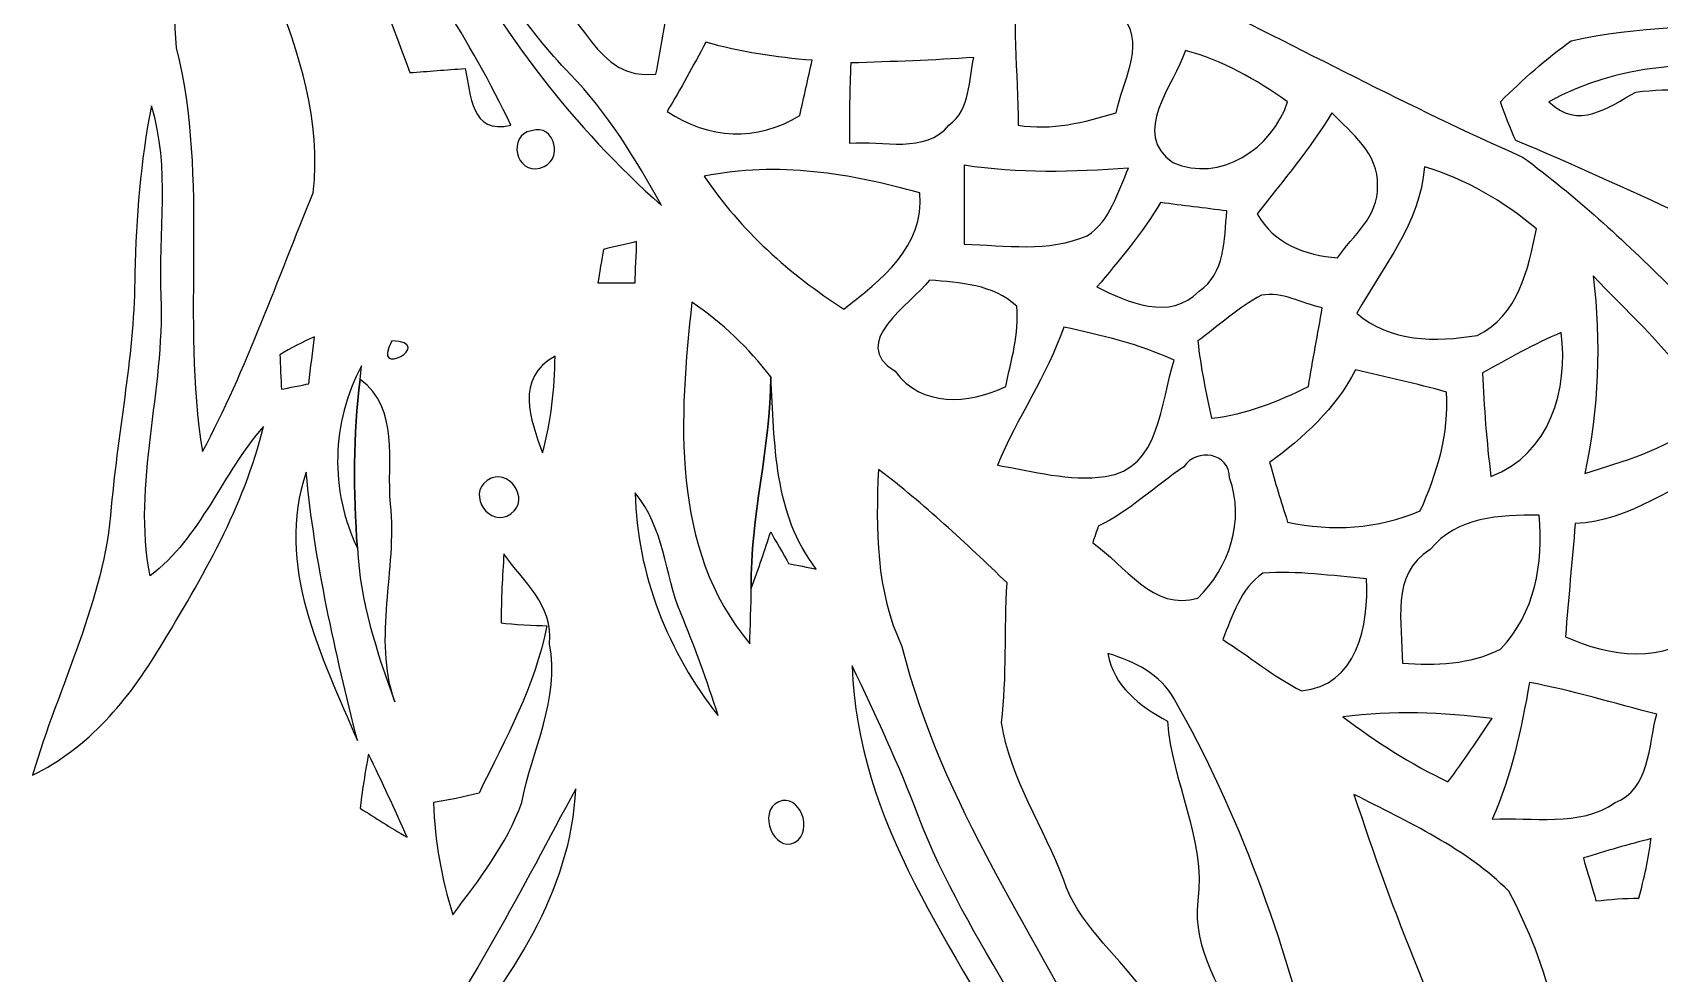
# Model space of a CAD drawing. Extents: x -110 to 93, y -182 to 230.
# Drawn here: x -45.07 to -5.19, y -149.36 to -126.31 of the extents above; entities that cross this region are included whole.
import ezdxf

# ---------------------------------------------------------------- set-up
doc = ezdxf.new("R2010")
doc.units = 0
doc.header["$MEASUREMENT"] = 0
doc.layers.add('LAAG_1', color=7, linetype='CONTINUOUS')

msp = doc.modelspace()

# ---------------------------------------------------------------- linework, layer by layer
at = {"layer": 'LAAG_1', "color": 250}
for points, knots in [([(-40.4307, -116.9552), (-40.3293, -116.9552), (-40.0913, -116.9552), (-39.99, -116.9552), (-39.99, -116.9552), (-39.3466, -118.3442), (-38.6009, -119.6998), (-37.9912, -121.0883), (-37.9912, -121.0883), (-37.9236, -122.2063), (-37.8892, -123.3254), (-37.5506, -124.4093), (-37.5506, -124.4093), (-38.0931, -122.7831), (-38.77, -121.1571), (-39.2449, -119.53), (-39.2449, -119.53), (-39.7191, -119.767), (-40.1596, -119.9703), (-40.6341, -120.2419), (-40.6341, -120.2419), (-40.363, -123.6983), (-37.7876, -126.6794), (-38.1939, -130.2378), (-38.1939, -130.2378), (-39.0755, -132.3719), (-39.8202, -134.5407), (-40.9049, -136.5733), (-40.9049, -136.5733), (-41.447, -133.3207), (-40.7354, -129.932), (-41.5488, -126.6794), (-41.5488, -126.6794), (-41.7863, -124.1717), (-41.2777, -121.7324), (-41.074, -119.2589), (-41.074, -119.2589), (-41.0068, -118.4455), (-40.6341, -117.7338), (-40.4307, -116.9552)], [0, 0, 0, 0, 0.1, 0.1, 0.1, 0.1, 0.2, 0.2, 0.2, 0.2, 0.3, 0.3, 0.3, 0.3, 0.4, 0.4, 0.4, 0.4, 0.5, 0.5, 0.5, 0.5, 0.6, 0.6, 0.6, 0.6, 0.7, 0.7, 0.7, 0.7, 0.8, 0.8, 0.8, 0.8, 0.9, 0.9, 0.9, 0.9, 1, 1, 1, 1]), ([(-22.2689, -119.8353), (-21.2186, -120.0386), (-20.1684, -120.2749), (-19.0846, -120.3092), (-19.0846, -120.3092), (-15.967, -121.0552), (-12.8499, -121.9027), (-9.7328, -122.7154), (-9.7328, -122.7154), (-8.6477, -122.986), (-7.4962, -122.8504), (-6.4797, -123.2576), (-6.4797, -123.2576), (-5.3951, -123.7321), (-4.2093, -123.5623), (-3.1254, -124.0025), (-3.1254, -124.0025), (-1.2277, -124.6125), (0.8049, -125.0534), (2.5328, -126.1377), (2.5328, -126.1377), (4.5672, -127.2888), (6.1585, -129.0516), (7.7509, -130.7453), (7.7509, -130.7453), (4.9727, -129.7965), (2.2286, -128.7126), (-0.6856, -128.306), (-0.6856, -128.306), (-2.3458, -127.8988), (-4.0401, -127.5605), (-5.7687, -127.7643), (-5.7687, -127.7643), (-6.4461, -128.1362), (-7.1916, -128.7126), (-7.9029, -128.0012), (-7.9029, -128.0012), (-4.4131, -126.1036), (-0.5164, -127.7643), (3.1435, -128.0343), (3.1435, -128.0343), (2.5677, -126.9168), (1.449, -126.3747), (0.3315, -125.9675), (0.3315, -125.9675), (-2.1083, -124.5783), (-4.9553, -124.444), (-7.5638, -123.6984), (-7.5638, -123.6984), (-12.6124, -123.1897), (-17.7288, -122.2063), (-22.2689, -119.8353), (-22.2689, -119.8353), (-22.2689, -119.8353), (-22.2689, -119.8353), (-22.2689, -119.8353)], [0, 0, 0, 0, 0.0714286, 0.0714286, 0.0714286, 0.0714286, 0.1428571, 0.1428571, 0.1428571, 0.1428571, 0.2142857, 0.2142857, 0.2142857, 0.2142857, 0.2857143, 0.2857143, 0.2857143, 0.2857143, 0.3571429, 0.3571429, 0.3571429, 0.3571429, 0.4285714, 0.4285714, 0.4285714, 0.4285714, 0.5, 0.5, 0.5, 0.5, 0.5714286, 0.5714286, 0.5714286, 0.5714286, 0.6428571, 0.6428571, 0.6428571, 0.6428571, 0.7142857, 0.7142857, 0.7142857, 0.7142857, 0.7857143, 0.7857143, 0.7857143, 0.7857143, 0.8571429, 0.8571429, 0.8571429, 0.8571429, 0.9285714, 0.9285714, 0.9285714, 0.9285714, 1, 1, 1, 1]), ([(-21.8286, -121.5286), (-21.3206, -121.5969), (-20.7781, -121.5286), (-20.2702, -121.7665), (-20.2702, -121.7665), (-18.3049, -122.6471), (-16.2381, -123.4263), (-14.0355, -123.6637), (-14.0355, -123.6637), (-10.2073, -124.6125), (-6.2083, -124.7823), (-2.4141, -126.0353), (-2.4141, -126.0353), (-4.0737, -126.1713), (-5.7344, -126.1377), (-7.3605, -126.5096), (-7.3605, -126.5096), (-7.9702, -126.9505), (-8.5472, -127.4585), (-9.0887, -128.0012), (-9.0887, -128.0012), (-9.0209, -128.2382), (-8.8173, -128.7126), (-8.716, -128.9496), (-8.716, -128.9496), (-5.9718, -130.1016), (-3.2946, -131.4236), (-0.5506, -132.6089), (-0.5506, -132.6089), (0.5681, -133.253), (1.8892, -133.626), (2.8045, -134.6079), (2.8045, -134.6079), (4.0918, -135.8278), (5.5485, -137.0472), (6.023, -138.844), (6.023, -138.844), (4.6682, -138.4032), (3.3803, -137.7591), (1.9571, -137.6242), (1.9571, -137.6242), (0.9747, -137.4538), (0.2296, -138.234), (-0.6856, -138.4704), (-0.6856, -138.4704), (-2.2096, -136.5733), (-3.159, -134.2354), (-4.9207, -132.541), (-4.9207, -132.541), (-6.0728, -131.3893), (-7.2595, -130.305), (-8.5472, -129.3567), (-8.5472, -129.3567), (-11.325, -128.1362), (-14.0016, -126.6794), (-16.7461, -125.3581), (-16.7461, -125.3581), (-18.7791, -124.6125), (-20.4396, -123.1557), (-21.8286, -121.5286), (-21.8286, -121.5286), (-21.8286, -121.5286), (-21.8286, -121.5286), (-21.8286, -121.5286)], [0, 0, 0, 0, 0.0625, 0.0625, 0.0625, 0.0625, 0.125, 0.125, 0.125, 0.125, 0.1875, 0.1875, 0.1875, 0.1875, 0.25, 0.25, 0.25, 0.25, 0.3125, 0.3125, 0.3125, 0.3125, 0.375, 0.375, 0.375, 0.375, 0.4375, 0.4375, 0.4375, 0.4375, 0.5, 0.5, 0.5, 0.5, 0.5625, 0.5625, 0.5625, 0.5625, 0.625, 0.625, 0.625, 0.625, 0.6875, 0.6875, 0.6875, 0.6875, 0.75, 0.75, 0.75, 0.75, 0.8125, 0.8125, 0.8125, 0.8125, 0.875, 0.875, 0.875, 0.875, 0.9375, 0.9375, 0.9375, 0.9375, 1, 1, 1, 1]), ([(-36.9403, -122.7484), (-35.619, -124.5783), (-34.3314, -126.5096), (-33.3489, -128.5766), (-33.3489, -128.5766), (-34.3313, -128.8139), (-34.3314, -127.8311), (-34.4671, -127.1875), (-34.4671, -127.1875), (-34.9416, -127.2211), (-35.3821, -127.2552), (-35.8227, -127.2888), (-35.8227, -127.2888), (-36.3648, -125.8325), (-36.9745, -124.3757), (-36.9405, -122.7484), (-36.9405, -122.7484), (-36.9405, -122.7484), (-36.9403, -122.7484), (-36.9403, -122.7484)], [0, 0, 0, 0, 0.2, 0.2, 0.2, 0.2, 0.4, 0.4, 0.4, 0.4, 0.6, 0.6, 0.6, 0.6, 0.8, 0.8, 0.8, 0.8, 1, 1, 1, 1]), ([(-34.9077, -123.7321), (-33.7216, -124.8159), (-33.01, -126.2049), (-31.8917, -127.323), (-31.8917, -127.323), (-30.9773, -128.2722), (-30.2993, -129.3899), (-29.6554, -130.5425), (-29.6554, -130.5425), (-31.7906, -128.6443), (-33.62, -126.3068), (-34.9077, -123.7321), (-34.9077, -123.7321), (-34.9077, -123.7321), (-34.9077, -123.7321), (-34.9077, -123.7321)], [0, 0, 0, 0, 0.25, 0.25, 0.25, 0.25, 0.5, 0.5, 0.5, 0.5, 0.75, 0.75, 0.75, 0.75, 1, 1, 1, 1]), ([(-20.9136, -124.6461), (-19.8976, -124.6797), (-19.0502, -125.3238), (-18.3049, -125.9675), (-18.3049, -125.9675), (-17.7967, -126.6794), (-18.3731, -127.5262), (-18.508, -128.2724), (-18.508, -128.2724), (-19.2876, -128.5088), (-20.101, -128.7126), (-20.9138, -128.5766), (-20.9138, -128.5766), (-20.9136, -127.2888), (-21.0837, -125.9675), (-20.9138, -124.6461), (-20.9138, -124.6461), (-20.9138, -124.6461), (-20.9136, -124.6461), (-20.9136, -124.6461)], [0, 0, 0, 0, 0.2, 0.2, 0.2, 0.2, 0.4, 0.4, 0.4, 0.4, 0.6, 0.6, 0.6, 0.6, 0.8, 0.8, 0.8, 0.8, 1, 1, 1, 1]), ([(-32.6717, -125.1553), (-31.7226, -125.7311), (-30.6046, -125.7651), (-29.5202, -125.8325), (-29.5202, -125.8325), (-29.6218, -126.3411), (-29.6896, -126.8149), (-29.7916, -127.323), (-29.7916, -127.323), (-31.282, -127.5262), (-31.5531, -125.7311), (-32.6717, -125.1553), (-32.6717, -125.1553), (-32.6717, -125.1553), (-32.6717, -125.1553), (-32.6717, -125.1553)], [0, 0, 0, 0, 0.25, 0.25, 0.25, 0.25, 0.5, 0.5, 0.5, 0.5, 0.75, 0.75, 0.75, 0.75, 1, 1, 1, 1]), ([(-29.5202, -128.2382), (-29.1816, -127.6965), (-28.8766, -127.1202), (-28.5714, -126.5438), (-28.5714, -126.5438), (-27.7244, -126.7813), (-26.8439, -126.9168), (-25.9625, -126.9852), (-25.9625, -126.9852), (-26.064, -127.4249), (-26.1659, -127.8988), (-26.2675, -128.3407), (-26.2675, -128.3407), (-27.3175, -128.9842), (-28.5039, -128.9159), (-29.5202, -128.2382), (-29.5202, -128.2382), (-29.5202, -128.2382), (-29.5202, -128.2382), (-29.5202, -128.2382)], [0, 0, 0, 0, 0.2, 0.2, 0.2, 0.2, 0.4, 0.4, 0.4, 0.4, 0.6, 0.6, 0.6, 0.6, 0.8, 0.8, 0.8, 0.8, 1, 1, 1, 1]), ([(-17.1185, -129.4918), (-18.1694, -128.7803), (-17.0852, -127.5945), (-16.8141, -126.7472), (-16.8141, -126.7472), (-15.899, -126.9852), (-15.0859, -127.4585), (-14.3067, -128.0012), (-14.3067, -128.0012), (-14.6796, -129.1524), (-15.967, -129.9997), (-17.1187, -129.4918), (-17.1187, -129.4918), (-17.1187, -129.4918), (-17.1185, -129.4918), (-17.1185, -129.4918)], [0, 0, 0, 0, 0.25, 0.25, 0.25, 0.25, 0.5, 0.5, 0.5, 0.5, 0.75, 0.75, 0.75, 0.75, 1, 1, 1, 1]), ([(-25.0139, -127.0524), (-23.9971, -127.0188), (-22.9811, -126.9852), (-21.9986, -126.9168), (-21.9986, -126.9168), (-22.134, -127.4585), (-22.066, -128.1705), (-22.6083, -128.5766), (-22.6083, -128.5766), (-23.1839, -129.2879), (-24.2344, -128.9496), (-25.0477, -129.0184), (-25.0477, -129.0184), (-25.0477, -128.3406), (-25.0477, -127.6965), (-25.0141, -127.0524), (-25.0141, -127.0524), (-25.0141, -127.0524), (-25.0139, -127.0524), (-25.0139, -127.0524)], [0, 0, 0, 0, 0.2, 0.2, 0.2, 0.2, 0.4, 0.4, 0.4, 0.4, 0.6, 0.6, 0.6, 0.6, 0.8, 0.8, 0.8, 0.8, 1, 1, 1, 1]), ([(-42.159, -128.1031), (-41.6845, -129.6278), (-41.989, -131.2197), (-41.9215, -132.7791), (-41.9215, -132.7791), (-41.8196, -135.0822), (-42.633, -137.3529), (-42.1926, -139.6232), (-42.1926, -139.6232), (-40.939, -138.6742), (-40.4307, -137.115), (-39.4139, -135.9639), (-39.4139, -135.9639), (-39.8886, -137.9282), (-40.9049, -139.6568), (-41.9557, -141.3853), (-41.9557, -141.3853), (-42.7003, -142.6384), (-43.7173, -143.8582), (-45.0727, -144.5018), (-45.0727, -144.5018), (-44.4286, -142.2994), (-43.3108, -140.2326), (-43.1417, -137.9282), (-43.1417, -137.9282), (-42.9717, -135.998), (-42.5656, -134.1341), (-42.5656, -132.2032), (-42.5656, -132.2032), (-42.5312, -130.8472), (-42.4293, -129.4586), (-42.159, -128.1031), (-42.159, -128.1031), (-42.159, -128.1031), (-42.159, -128.1031), (-42.159, -128.1031)], [0, 0, 0, 0, 0.1111111, 0.1111111, 0.1111111, 0.1111111, 0.2222222, 0.2222222, 0.2222222, 0.2222222, 0.3333333, 0.3333333, 0.3333333, 0.3333333, 0.4444444, 0.4444444, 0.4444444, 0.4444444, 0.5555556, 0.5555556, 0.5555556, 0.5555556, 0.6666667, 0.6666667, 0.6666667, 0.6666667, 0.7777778, 0.7777778, 0.7777778, 0.7777778, 0.8888889, 0.8888889, 0.8888889, 0.8888889, 1, 1, 1, 1]), ([(-15.0526, -130.7453), (-14.4082, -129.932), (-13.7646, -129.1524), (-13.2221, -128.2724), (-13.2221, -128.2724), (-12.748, -128.7803), (-12.0706, -129.2537), (-12.1042, -130.068), (-12.1042, -130.068), (-12.0706, -130.813), (-12.7139, -131.287), (-13.0869, -131.8291), (-13.0869, -131.8291), (-13.8664, -131.7619), (-14.6457, -131.4913), (-15.0526, -130.7453), (-15.0526, -130.7453), (-15.0526, -130.7453), (-15.0526, -130.7453), (-15.0526, -130.7453)], [0, 0, 0, 0, 0.2, 0.2, 0.2, 0.2, 0.4, 0.4, 0.4, 0.4, 0.6, 0.6, 0.6, 0.6, 0.8, 0.8, 0.8, 0.8, 1, 1, 1, 1]), ([(-32.8408, -128.7126), (-32.2646, -128.5088), (-32.0276, -129.4918), (-32.6373, -129.6278), (-32.6373, -129.6278), (-33.2137, -129.7965), (-33.4507, -128.8139), (-32.8408, -128.7126), (-32.8408, -128.7126), (-32.8408, -128.7126), (-32.8408, -128.7126), (-32.8408, -128.7126)], [0, 0, 0, 0, 0.3333333, 0.3333333, 0.3333333, 0.3333333, 0.6666667, 0.6666667, 0.6666667, 0.6666667, 1, 1, 1, 1]), ([(-28.6052, -129.8301), (-26.8095, -129.4586), (-25.0141, -129.7629), (-23.3199, -130.2378), (-23.3199, -130.2378), (-23.218, -131.5591), (-24.2682, -132.3719), (-25.1832, -133.0832), (-25.1832, -133.0832), (-26.5045, -132.2368), (-27.7244, -131.1519), (-28.6053, -129.8301), (-28.6053, -129.8301), (-28.6053, -129.8301), (-28.6052, -129.8301), (-28.6052, -129.8301)], [0, 0, 0, 0, 0.25, 0.25, 0.25, 0.25, 0.5, 0.5, 0.5, 0.5, 0.75, 0.75, 0.75, 0.75, 1, 1, 1, 1]), ([(-22.2356, -129.5595), (-20.9136, -129.7629), (-19.5582, -129.7293), (-18.2036, -129.6278), (-18.2036, -129.6278), (-18.4738, -130.2036), (-18.6439, -130.915), (-19.2196, -131.287), (-19.2196, -131.287), (-20.1684, -131.6936), (-21.2186, -131.525), (-22.2356, -131.4913), (-22.2356, -131.4913), (-22.2356, -130.8472), (-22.2356, -130.2036), (-22.2356, -129.5595), (-22.2356, -129.5595), (-22.2356, -129.5595), (-22.2356, -129.5595), (-22.2356, -129.5595)], [0, 0, 0, 0, 0.2, 0.2, 0.2, 0.2, 0.4, 0.4, 0.4, 0.4, 0.6, 0.6, 0.6, 0.6, 0.8, 0.8, 0.8, 0.8, 1, 1, 1, 1]), ([(-10.9523, -129.5937), (-9.9356, -129.8984), (-9.021, -130.4401), (-8.2079, -131.1178), (-8.2079, -131.1178), (-8.411, -132.1013), (-8.6477, -133.253), (-9.6645, -133.7268), (-9.6645, -133.7268), (-10.6809, -133.8964), (-11.7987, -133.8964), (-12.6126, -133.1851), (-12.6126, -133.1851), (-11.9686, -132.033), (-11.0543, -130.9838), (-10.9523, -129.5937), (-10.9523, -129.5937), (-10.9523, -129.5937), (-10.9523, -129.5937), (-10.9523, -129.5937)], [0, 0, 0, 0, 0.2, 0.2, 0.2, 0.2, 0.4, 0.4, 0.4, 0.4, 0.6, 0.6, 0.6, 0.6, 0.8, 0.8, 0.8, 0.8, 1, 1, 1, 1]), ([(-17.4238, -130.4736), (-16.8817, -130.5425), (-16.3395, -130.6093), (-15.7974, -130.678), (-15.7974, -130.678), (-15.8655, -131.3893), (-15.8314, -132.2032), (-16.4754, -132.643), (-16.4754, -132.643), (-17.1867, -133.3885), (-18.2369, -132.9145), (-18.9828, -132.541), (-18.9828, -132.541), (-18.4405, -131.898), (-17.8642, -131.2197), (-17.4238, -130.4737), (-17.4238, -130.4737), (-17.4238, -130.4737), (-17.4238, -130.4736), (-17.4238, -130.4736)], [0, 0, 0, 0, 0.2, 0.2, 0.2, 0.2, 0.4, 0.4, 0.4, 0.4, 0.6, 0.6, 0.6, 0.6, 0.8, 0.8, 0.8, 0.8, 1, 1, 1, 1]), ([(-31.079, -131.6263), (-30.8759, -131.5591), (-30.4688, -131.4913), (-30.2657, -131.4236), (-30.2657, -131.4236), (-30.2656, -131.6936), (-30.2993, -132.1685), (-30.2993, -132.4391), (-30.2993, -132.4391), (-30.5365, -132.4391), (-30.9773, -132.4391), (-31.2146, -132.4391), (-31.2146, -132.4391), (-31.1804, -132.2368), (-31.1126, -131.8291), (-31.079, -131.6263), (-31.079, -131.6263), (-31.079, -131.6263), (-31.079, -131.6263), (-31.079, -131.6263)], [0, 0, 0, 0, 0.2, 0.2, 0.2, 0.2, 0.4, 0.4, 0.4, 0.4, 0.6, 0.6, 0.6, 0.6, 0.8, 0.8, 0.8, 0.8, 1, 1, 1, 1]), ([(-23.9296, -134.6079), (-25.0813, -133.8964), (-23.5566, -132.9819), (-23.0823, -132.3719), (-23.0823, -132.3719), (-22.3372, -132.4391), (-21.524, -132.4732), (-20.9476, -133.016), (-20.9476, -133.016), (-20.8799, -133.6932), (-21.0837, -134.3373), (-21.2186, -134.9809), (-21.2186, -134.9809), (-22.134, -135.4216), (-23.2858, -135.489), (-23.9296, -134.6079), (-23.9296, -134.6079), (-23.9296, -134.6079), (-23.9296, -134.6079), (-23.9296, -134.6079)], [0, 0, 0, 0, 0.2, 0.2, 0.2, 0.2, 0.4, 0.4, 0.4, 0.4, 0.6, 0.6, 0.6, 0.6, 0.8, 0.8, 0.8, 0.8, 1, 1, 1, 1]), ([(-6.8181, -132.2704), (-6.0052, -133.1173), (-5.1581, -133.8964), (-4.4474, -134.8458), (-4.4474, -134.8458), (-4.1414, -135.1165), (-4.108, -135.5573), (-4.2776, -135.9292), (-4.2776, -135.9292), (-5.0902, -136.5391), (-6.0729, -136.8103), (-7.022, -137.115), (-7.022, -137.115), (-6.6828, -135.5231), (-6.6152, -133.8964), (-6.8183, -132.2704), (-6.8183, -132.2704), (-6.8183, -132.2704), (-6.8181, -132.2704), (-6.8181, -132.2704)], [0, 0, 0, 0, 0.2, 0.2, 0.2, 0.2, 0.4, 0.4, 0.4, 0.4, 0.6, 0.6, 0.6, 0.6, 0.8, 0.8, 0.8, 0.8, 1, 1, 1, 1]), ([(-16.5088, -133.8628), (-16.0009, -133.4898), (-15.5264, -133.0491), (-14.9504, -132.7449), (-14.9504, -132.7449), (-14.4426, -132.643), (-13.968, -132.9477), (-13.4596, -133.0491), (-13.4596, -133.0491), (-13.5614, -133.6932), (-13.6966, -134.3373), (-13.798, -134.9809), (-13.798, -134.9809), (-14.5434, -135.3539), (-15.3234, -135.6586), (-16.1701, -135.7601), (-16.1701, -135.7601), (-16.3059, -135.1501), (-16.4411, -134.5064), (-16.509, -133.863), (-16.509, -133.863), (-16.509, -133.863), (-16.5088, -133.8628), (-16.5088, -133.8628)], [0, 0, 0, 0, 0.1666667, 0.1666667, 0.1666667, 0.1666667, 0.3333333, 0.3333333, 0.3333333, 0.3333333, 0.5, 0.5, 0.5, 0.5, 0.6666667, 0.6666667, 0.6666667, 0.6666667, 0.8333333, 0.8333333, 0.8333333, 0.8333333, 1, 1, 1, 1]), ([(-28.9105, -132.9145), (-28.1652, -133.4232), (-27.5212, -134.0326), (-26.9787, -134.7445), (-26.9787, -134.7445), (-26.9787, -136.5061), (-27.4872, -138.1657), (-27.4536, -139.9279), (-27.4536, -139.9279), (-27.4536, -140.2662), (-27.4872, -140.9445), (-27.4872, -141.2834), (-27.4872, -141.2834), (-29.4529, -138.9785), (-29.2153, -135.6918), (-28.9105, -132.9145), (-28.9105, -132.9145), (-28.9105, -132.9145), (-28.9105, -132.9145), (-28.9105, -132.9145)], [0, 0, 0, 0, 0.2, 0.2, 0.2, 0.2, 0.4, 0.4, 0.4, 0.4, 0.6, 0.6, 0.6, 0.6, 0.8, 0.8, 0.8, 0.8, 1, 1, 1, 1]), ([(-19.7957, -133.5245), (-18.881, -133.7268), (-17.9663, -133.9307), (-17.0852, -134.3373), (-17.0852, -134.3373), (-17.4238, -135.3539), (-17.4238, -137.0131), (-18.7791, -137.1838), (-18.7791, -137.1838), (-19.6599, -137.3193), (-20.5414, -137.0472), (-21.4223, -136.9122), (-21.4223, -136.9122), (-20.9476, -135.7601), (-20.2023, -134.7098), (-19.7957, -133.5245), (-19.7957, -133.5245), (-19.7957, -133.5245), (-19.7957, -133.5245), (-19.7957, -133.5245)], [0, 0, 0, 0, 0.2, 0.2, 0.2, 0.2, 0.4, 0.4, 0.4, 0.4, 0.6, 0.6, 0.6, 0.6, 0.8, 0.8, 0.8, 0.8, 1, 1, 1, 1]), ([(-39.0075, -134.2022), (-38.7366, -134.0326), (-38.465, -133.8964), (-38.1603, -133.7611), (-38.1603, -133.7611), (-38.1939, -134.1339), (-38.2622, -134.5064), (-38.2959, -134.9132), (-38.2959, -134.9132), (-38.465, -134.9473), (-38.8041, -135.0145), (-38.9739, -135.0481), (-38.9739, -135.0481), (-38.9739, -134.8458), (-39.0075, -134.4045), (-39.0075, -134.2024), (-39.0075, -134.2024), (-39.0075, -134.2024), (-39.0075, -134.2022), (-39.0075, -134.2022)], [0, 0, 0, 0, 0.2, 0.2, 0.2, 0.2, 0.4, 0.4, 0.4, 0.4, 0.6, 0.6, 0.6, 0.6, 0.8, 0.8, 0.8, 0.8, 1, 1, 1, 1]), ([(-36.2629, -133.8628), (-35.1448, -133.8964), (-36.8054, -134.8458), (-36.2629, -133.863), (-36.2629, -133.863), (-36.2629, -133.863), (-36.2629, -133.8628), (-36.2629, -133.8628)], [0, 0, 0, 0, 0.5, 0.5, 0.5, 0.5, 1, 1, 1, 1]), ([(-9.5292, -134.6426), (-8.8856, -134.3037), (-8.2758, -133.9307), (-7.5981, -133.659), (-7.5981, -133.659), (-7.4277, -135.0481), (-7.8688, -136.6416), (-9.3257, -137.1838), (-9.3257, -137.1838), (-9.4273, -136.3358), (-9.4952, -135.489), (-9.5292, -134.6426), (-9.5292, -134.6426), (-9.5292, -134.6426), (-9.5292, -134.6426), (-9.5292, -134.6426)], [0, 0, 0, 0, 0.25, 0.25, 0.25, 0.25, 0.5, 0.5, 0.5, 0.5, 0.75, 0.75, 0.75, 0.75, 1, 1, 1, 1]), ([(-32.5694, -136.6069), (-32.8744, -135.7937), (-33.2473, -134.7786), (-32.2646, -134.2354), (-32.2646, -134.2354), (-32.2646, -135.0481), (-32.3668, -135.8278), (-32.5696, -136.6069), (-32.5696, -136.6069), (-32.5696, -136.6069), (-32.5694, -136.6069), (-32.5694, -136.6069)], [0, 0, 0, 0, 0.3333333, 0.3333333, 0.3333333, 0.3333333, 0.6666667, 0.6666667, 0.6666667, 0.6666667, 1, 1, 1, 1]), ([(-37.1099, -138.9455), (-37.7876, -137.5227), (-37.754, -135.862), (-37.0088, -134.4724), (-37.0088, -134.4724), (-37.0088, -134.4724), (-37.0424, -134.8118), (-37.0424, -134.8118), (-37.0424, -134.8118), (-37.2112, -136.1667), (-37.2112, -137.5559), (-37.1099, -138.9455), (-37.1099, -138.9455), (-37.1099, -138.9455), (-37.1099, -138.9455), (-37.1099, -138.9455)], [0, 0, 0, 0, 0.25, 0.25, 0.25, 0.25, 0.5, 0.5, 0.5, 0.5, 0.75, 0.75, 0.75, 0.75, 1, 1, 1, 1]), ([(-26.9787, -134.7445), (-26.8772, -136.3695), (-26.9115, -138.0985), (-25.8612, -139.454), (-25.8612, -139.454), (-26.0304, -139.4193), (-26.369, -139.3521), (-26.5386, -139.3185), (-26.5386, -139.3185), (-26.6404, -139.1146), (-26.8774, -138.7421), (-26.9787, -138.5393), (-26.9787, -138.5393), (-27.1142, -138.9785), (-27.284, -139.454), (-27.4536, -139.9279), (-27.4536, -139.9279), (-27.4872, -138.1657), (-26.9787, -136.5061), (-26.9787, -134.7445), (-26.9787, -134.7445), (-26.9787, -134.7445), (-26.9787, -134.7445), (-26.9787, -134.7445)], [0, 0, 0, 0, 0.1666667, 0.1666667, 0.1666667, 0.1666667, 0.3333333, 0.3333333, 0.3333333, 0.3333333, 0.5, 0.5, 0.5, 0.5, 0.6666667, 0.6666667, 0.6666667, 0.6666667, 0.8333333, 0.8333333, 0.8333333, 0.8333333, 1, 1, 1, 1]), ([(-14.7473, -136.8444), (-13.9337, -136.2344), (-13.1205, -135.5231), (-12.6463, -134.5737), (-12.6463, -134.5737), (-11.9011, -134.7445), (-11.1556, -134.9132), (-10.4102, -135.1165), (-10.4102, -135.1165), (-10.3425, -136.1331), (-10.6473, -137.115), (-11.0543, -138.0308), (-11.0543, -138.0308), (-12.1042, -138.4704), (-13.2221, -138.5393), (-14.3067, -138.3014), (-14.3067, -138.3014), (-14.4762, -137.7933), (-14.6117, -137.3193), (-14.7473, -136.8444), (-14.7473, -136.8444), (-14.7473, -136.8444), (-14.7473, -136.8444), (-14.7473, -136.8444)], [0, 0, 0, 0, 0.1666667, 0.1666667, 0.1666667, 0.1666667, 0.3333333, 0.3333333, 0.3333333, 0.3333333, 0.5, 0.5, 0.5, 0.5, 0.6666667, 0.6666667, 0.6666667, 0.6666667, 0.8333333, 0.8333333, 0.8333333, 0.8333333, 1, 1, 1, 1]), ([(-37.1099, -138.9455), (-37.2112, -137.5557), (-37.2112, -136.1667), (-37.0424, -134.8118), (-37.0424, -134.8118), (-36.0595, -135.5231), (-36.3991, -136.8103), (-36.2965, -137.861), (-36.2965, -137.861), (-36.1274, -139.487), (-36.7377, -141.1137), (-36.1954, -142.7067), (-36.1954, -142.7067), (-36.6359, -141.4867), (-37.0424, -140.2326), (-37.1099, -138.9455), (-37.1099, -138.9455), (-37.1099, -138.9455), (-37.1099, -138.9455), (-37.1099, -138.9455)], [0, 0, 0, 0, 0.2, 0.2, 0.2, 0.2, 0.4, 0.4, 0.4, 0.4, 0.6, 0.6, 0.6, 0.6, 0.8, 0.8, 0.8, 0.8, 1, 1, 1, 1]), ([(-16.8478, -136.9463), (-16.5428, -136.4718), (-15.7298, -136.6069), (-15.7298, -137.2175), (-15.7298, -137.2175), (-15.3567, -138.2676), (-15.7298, -139.4193), (-16.509, -140.1653), (-16.509, -140.1653), (-17.5933, -140.5043), (-18.3049, -139.3521), (-19.0846, -138.8093), (-19.0846, -138.8093), (-19.0502, -138.7079), (-18.9828, -138.5051), (-18.9485, -138.4032), (-18.9485, -138.4032), (-18.1694, -138.0306), (-17.5594, -137.4202), (-16.8478, -136.9463), (-16.8478, -136.9463), (-16.8478, -136.9463), (-16.8478, -136.9463), (-16.8478, -136.9463)], [0, 0, 0, 0, 0.1666667, 0.1666667, 0.1666667, 0.1666667, 0.3333333, 0.3333333, 0.3333333, 0.3333333, 0.5, 0.5, 0.5, 0.5, 0.6666667, 0.6666667, 0.6666667, 0.6666667, 0.8333333, 0.8333333, 0.8333333, 0.8333333, 1, 1, 1, 1]), ([(-37.1099, -143.6544), (-37.9912, -141.5881), (-39.143, -139.3521), (-38.3642, -137.0819), (-38.3642, -137.0819), (-38.1603, -139.2843), (-37.6519, -141.4867), (-37.1099, -143.6544)], [0, 0, 0, 0, 0.5, 0.5, 0.5, 0.5, 1, 1, 1, 1]), ([(-33.9251, -137.2852), (-33.4167, -136.9122), (-32.8408, -137.7591), (-33.3489, -138.0985), (-33.3489, -138.0985), (-33.8571, -138.4704), (-34.4334, -137.6242), (-33.9253, -137.2852), (-33.9253, -137.2852), (-33.9253, -137.2852), (-33.9251, -137.2852), (-33.9251, -137.2852)], [0, 0, 0, 0, 0.3333333, 0.3333333, 0.3333333, 0.3333333, 0.6666667, 0.6666667, 0.6666667, 0.6666667, 1, 1, 1, 1]), ([(-24.3365, -137.0131), (-23.218, -137.861), (-22.2012, -138.8093), (-21.1849, -139.7923), (-21.1849, -139.7923), (-21.2529, -140.9445), (-21.1849, -142.0967), (-21.3206, -143.2141), (-21.3206, -143.2141), (-21.117, -144.6038), (-20.2702, -145.7889), (-19.7957, -147.0772), (-19.7957, -147.0772), (-19.4568, -148.1275), (-18.5421, -148.8393), (-17.8983, -149.7199), (-17.8983, -149.7199), (-17.7632, -150.5673), (-18.3385, -151.2793), (-18.7115, -151.9906), (-18.7115, -151.9906), (-20.4395, -148.4662), (-22.8109, -145.2138), (-23.76, -141.3507), (-23.76, -141.3507), (-24.4037, -139.9951), (-24.4037, -138.4704), (-24.3365, -137.0131), (-24.3365, -137.0131), (-24.3365, -137.0131), (-24.3365, -137.0131), (-24.3365, -137.0131)], [0, 0, 0, 0, 0.125, 0.125, 0.125, 0.125, 0.25, 0.25, 0.25, 0.25, 0.375, 0.375, 0.375, 0.375, 0.5, 0.5, 0.5, 0.5, 0.625, 0.625, 0.625, 0.625, 0.75, 0.75, 0.75, 0.75, 0.875, 0.875, 0.875, 0.875, 1, 1, 1, 1]), ([(-7.2593, -138.3355), (-5.8695, -138.3012), (-4.887, -137.3193), (-3.5993, -137.0131), (-3.5993, -137.0131), (-3.532, -138.2676), (-2.9558, -139.962), (-4.1416, -140.9098), (-4.1416, -140.9098), (-5.0231, -141.825), (-6.4461, -141.5881), (-7.4962, -141.1137), (-7.4962, -141.1137), (-7.4277, -140.1653), (-7.3267, -139.2502), (-7.2595, -138.3355), (-7.2595, -138.3355), (-7.2595, -138.3355), (-7.2593, -138.3355), (-7.2593, -138.3355)], [0, 0, 0, 0, 0.2, 0.2, 0.2, 0.2, 0.4, 0.4, 0.4, 0.4, 0.6, 0.6, 0.6, 0.6, 0.8, 0.8, 0.8, 0.8, 1, 1, 1, 1]), ([(-30.2993, -137.5899), (-29.5879, -138.4374), (-29.588, -139.5553), (-29.1817, -140.5383), (-29.1817, -140.5383), (-28.8425, -141.3505), (-28.5375, -142.198), (-28.2667, -143.045), (-28.2667, -143.045), (-29.4866, -141.5203), (-30.2657, -139.5553), (-30.2993, -137.5899)], [0, 0, 0, 0, 0.3333333, 0.3333333, 0.3333333, 0.3333333, 0.6666667, 0.6666667, 0.6666667, 0.6666667, 1, 1, 1, 1]), ([(-10.8169, -138.9785), (-10.1389, -138.1657), (-9.1229, -138.1316), (-8.1396, -138.1316), (-8.1396, -138.1316), (-8.0377, -139.3185), (-8.2415, -140.5383), (-9.0887, -141.4188), (-9.0887, -141.4188), (-9.8342, -141.7913), (-10.6809, -141.825), (-11.4945, -141.7577), (-11.4945, -141.7577), (-11.4945, -140.7747), (-11.7987, -139.5889), (-10.8169, -138.9785), (-10.8169, -138.9785), (-10.8169, -138.9785), (-10.8169, -138.9785), (-10.8169, -138.9785)], [0, 0, 0, 0, 0.2, 0.2, 0.2, 0.2, 0.4, 0.4, 0.4, 0.4, 0.6, 0.6, 0.6, 0.6, 0.8, 0.8, 0.8, 0.8, 1, 1, 1, 1]), ([(-33.5187, -139.0804), (-33.0442, -139.7587), (-32.2987, -140.334), (-32.4004, -141.2834), (-32.4004, -141.2834), (-32.1292, -142.6384), (-32.8408, -143.8918), (-33.0775, -145.1791), (-33.0775, -145.1791), (-33.4505, -146.1962), (-34.1285, -147.0772), (-34.7718, -147.9247), (-34.7718, -147.9247), (-35.0435, -147.043), (-35.213, -146.1285), (-35.2466, -145.1791), (-35.2466, -145.1791), (-34.8736, -145.1117), (-34.5014, -145.0446), (-34.1285, -144.9431), (-34.1285, -144.9431), (-33.4849, -143.6212), (-32.7389, -142.2994), (-32.4678, -140.843), (-32.4678, -140.843), (-32.7389, -140.843), (-33.3156, -140.8083), (-33.5864, -140.7747), (-33.5864, -140.7747), (-33.5864, -140.199), (-33.5523, -139.6232), (-33.5187, -139.0804), (-33.5187, -139.0804), (-33.5187, -139.0804), (-33.5187, -139.0804), (-33.5187, -139.0804)], [0, 0, 0, 0, 0.1111111, 0.1111111, 0.1111111, 0.1111111, 0.2222222, 0.2222222, 0.2222222, 0.2222222, 0.3333333, 0.3333333, 0.3333333, 0.3333333, 0.4444444, 0.4444444, 0.4444444, 0.4444444, 0.5555556, 0.5555556, 0.5555556, 0.5555556, 0.6666667, 0.6666667, 0.6666667, 0.6666667, 0.7777778, 0.7777778, 0.7777778, 0.7777778, 0.8888889, 0.8888889, 0.8888889, 0.8888889, 1, 1, 1, 1]), ([(-15.899, -141.182), (-15.6623, -140.6056), (-15.4588, -139.9279), (-14.9166, -139.5553), (-14.9166, -139.5553), (-14.0693, -139.487), (-13.2221, -139.6232), (-12.3753, -139.6904), (-12.3753, -139.6904), (-12.3074, -140.8083), (-12.6126, -142.3337), (-13.968, -142.435), (-13.968, -142.435), (-14.6457, -142.0967), (-15.2554, -141.5881), (-15.899, -141.182), (-15.899, -141.182), (-15.899, -141.182), (-15.899, -141.182), (-15.899, -141.182)], [0, 0, 0, 0, 0.2, 0.2, 0.2, 0.2, 0.4, 0.4, 0.4, 0.4, 0.6, 0.6, 0.6, 0.6, 0.8, 0.8, 0.8, 0.8, 1, 1, 1, 1]), ([(-18.7115, -141.5203), (-18.0675, -141.7235), (-17.4238, -142.0283), (-17.0852, -142.6384), (-17.0852, -142.6384), (-15.4928, -145.4511), (-14.3743, -148.5341), (-13.6287, -151.6853), (-13.6287, -151.6853), (-13.3919, -153.1427), (-12.8499, -154.5996), (-13.1544, -156.1237), (-13.1544, -156.1237), (-14.1035, -154.4645), (-14.4426, -152.4991), (-15.3568, -150.838), (-15.3568, -150.838), (-15.9331, -149.8218), (-16.6448, -148.7711), (-16.509, -147.5853), (-16.509, -147.5853), (-16.3059, -146.0611), (-17.1526, -144.671), (-17.2545, -143.1805), (-17.2545, -143.1805), (-17.9324, -142.808), (-18.576, -142.3337), (-18.7115, -141.5203), (-18.7115, -141.5203), (-18.7115, -141.5203), (-18.7115, -141.5203), (-18.7115, -141.5203)], [0, 0, 0, 0, 0.125, 0.125, 0.125, 0.125, 0.25, 0.25, 0.25, 0.25, 0.375, 0.375, 0.375, 0.375, 0.5, 0.5, 0.5, 0.5, 0.625, 0.625, 0.625, 0.625, 0.75, 0.75, 0.75, 0.75, 0.875, 0.875, 0.875, 0.875, 1, 1, 1, 1]), ([(-24.9798, -141.825), (-24.4037, -143.045), (-23.8277, -144.2654), (-23.3535, -145.5185), (-23.3535, -145.5185), (-22.1676, -148.636), (-19.8976, -151.245), (-18.881, -154.4645), (-18.881, -154.4645), (-18.0335, -154.6332), (-17.8642, -153.6166), (-17.6613, -153.0408), (-17.6613, -153.0408), (-17.5256, -152.0247), (-17.2545, -151.0071), (-16.7801, -150.0924), (-16.7801, -150.0924), (-15.0526, -153.4134), (-13.968, -157.0054), (-13.3236, -160.6647), (-13.3236, -160.6647), (-13.019, -160.6987), (-12.4433, -160.766), (-12.1383, -160.8), (-12.1383, -160.8), (-12.1042, -159.4099), (-12.342, -157.9531), (-11.9011, -156.5988), (-11.9011, -156.5988), (-11.4266, -159.2744), (-11.867, -162.1551), (-13.3919, -164.4258), (-13.3919, -164.4258), (-13.798, -163.2394), (-13.5951, -161.986), (-13.798, -160.766), (-13.798, -160.766), (-14.2051, -158.8683), (-14.8151, -157.0054), (-15.2554, -155.1077), (-15.2554, -155.1077), (-15.6279, -154.0568), (-15.7298, -152.735), (-16.8817, -152.227), (-16.8817, -152.227), (-17.1185, -154.4645), (-16.8478, -156.9039), (-18.4405, -158.7327), (-18.4405, -158.7327), (-18.9151, -156.429), (-19.4232, -154.0568), (-20.6768, -152.0247), (-20.6768, -152.0247), (-22.4383, -148.8052), (-24.8785, -145.654), (-24.9798, -141.825), (-24.9798, -141.825), (-24.9798, -141.825), (-24.9798, -141.825), (-24.9798, -141.825)], [0, 0, 0, 0, 0.0666667, 0.0666667, 0.0666667, 0.0666667, 0.1333333, 0.1333333, 0.1333333, 0.1333333, 0.2, 0.2, 0.2, 0.2, 0.2666667, 0.2666667, 0.2666667, 0.2666667, 0.3333333, 0.3333333, 0.3333333, 0.3333333, 0.4, 0.4, 0.4, 0.4, 0.4666667, 0.4666667, 0.4666667, 0.4666667, 0.5333333, 0.5333333, 0.5333333, 0.5333333, 0.6, 0.6, 0.6, 0.6, 0.6666667, 0.6666667, 0.6666667, 0.6666667, 0.7333333, 0.7333333, 0.7333333, 0.7333333, 0.8, 0.8, 0.8, 0.8, 0.8666667, 0.8666667, 0.8666667, 0.8666667, 0.9333333, 0.9333333, 0.9333333, 0.9333333, 1, 1, 1, 1]), ([(-8.3774, -142.2316), (-7.3267, -142.435), (-6.3102, -142.7403), (-5.2595, -143.0114), (-5.2595, -143.0114), (-5.4627, -143.7905), (-5.4287, -144.8408), (-6.2761, -145.1791), (-6.2761, -145.1791), (-7.158, -145.7889), (-8.3094, -145.5185), (-9.2918, -145.5857), (-9.2918, -145.5857), (-8.8173, -144.5018), (-8.5808, -143.3844), (-8.3774, -142.2316), (-8.3774, -142.2316), (-8.3774, -142.2316), (-8.3774, -142.2316), (-8.3774, -142.2316)], [0, 0, 0, 0, 0.2, 0.2, 0.2, 0.2, 0.4, 0.4, 0.4, 0.4, 0.6, 0.6, 0.6, 0.6, 0.8, 0.8, 0.8, 0.8, 1, 1, 1, 1]), ([(-12.9517, -143.0791), (-11.7323, -142.9094), (-10.5115, -142.9771), (-9.2918, -143.1133), (-9.2918, -143.1133), (-9.6309, -143.6212), (-10.0029, -144.1635), (-10.3766, -144.671), (-10.3766, -144.671), (-11.2906, -144.2306), (-12.1383, -143.6886), (-12.9517, -143.0791), (-12.9517, -143.0791), (-12.9517, -143.0791), (-12.9517, -143.0791), (-12.9517, -143.0791)], [0, 0, 0, 0, 0.25, 0.25, 0.25, 0.25, 0.5, 0.5, 0.5, 0.5, 0.75, 0.75, 0.75, 0.75, 1, 1, 1, 1]), ([(-36.839, -143.9938), (-36.4998, -144.671), (-36.1954, -145.3493), (-35.8904, -146.027), (-35.8904, -146.027), (-36.2965, -145.7889), (-36.6692, -145.5525), (-37.0424, -145.3151), (-37.0424, -145.3151), (-37.0086, -145.0098), (-36.907, -144.3327), (-36.839, -143.9938), (-36.839, -143.9938), (-36.839, -143.9938), (-36.839, -143.9938), (-36.839, -143.9938)], [0, 0, 0, 0, 0.25, 0.25, 0.25, 0.25, 0.5, 0.5, 0.5, 0.5, 0.75, 0.75, 0.75, 0.75, 1, 1, 1, 1]), ([(-36.0259, -152.0584), (-34.3655, -149.8218), (-33.0775, -147.2806), (-31.7565, -144.8408), (-31.7565, -144.8408), (-31.8581, -147.3483), (-33.3831, -149.5507), (-34.9416, -151.482), (-34.9416, -151.482), (-35.1448, -151.8544), (-35.619, -151.9234), (-36.0261, -152.0584), (-36.0261, -152.0584), (-36.0261, -152.0584), (-36.0259, -152.0584), (-36.0259, -152.0584)], [0, 0, 0, 0, 0.25, 0.25, 0.25, 0.25, 0.5, 0.5, 0.5, 0.5, 0.75, 0.75, 0.75, 0.75, 1, 1, 1, 1]), ([(-26.8772, -145.2138), (-26.369, -144.8408), (-25.9289, -145.7218), (-26.3015, -146.0948), (-26.3015, -146.0948), (-26.8095, -146.5015), (-27.284, -145.5525), (-26.8774, -145.2138), (-26.8774, -145.2138), (-26.8774, -145.2138), (-26.8772, -145.2138), (-26.8772, -145.2138)], [0, 0, 0, 0, 0.3333333, 0.3333333, 0.3333333, 0.3333333, 0.6666667, 0.6666667, 0.6666667, 0.6666667, 1, 1, 1, 1]), ([(-12.6803, -144.9768), (-11.3583, -145.654), (-9.9357, -146.2985), (-8.8856, -147.3483), (-8.8856, -147.3483), (-7.9029, -149.1782), (-7.3605, -151.3134), (-7.4624, -153.4134), (-7.4624, -153.4134), (-7.496, -154.566), (-7.4962, -155.6839), (-7.4962, -156.802), (-7.4962, -156.802), (-7.6658, -156.7337), (-7.9702, -156.5988), (-8.106, -156.4973), (-8.106, -156.4973), (-8.2756, -155.4118), (-8.852, -154.4645), (-9.258, -153.4806), (-9.258, -153.4806), (-10.5792, -150.7033), (-11.7323, -147.89), (-12.6803, -144.9768), (-12.6803, -144.9768), (-12.6803, -144.9768), (-12.6803, -144.9768), (-12.6803, -144.9768)], [0, 0, 0, 0, 0.1428571, 0.1428571, 0.1428571, 0.1428571, 0.2857143, 0.2857143, 0.2857143, 0.2857143, 0.4285714, 0.4285714, 0.4285714, 0.4285714, 0.5714286, 0.5714286, 0.5714286, 0.5714286, 0.7142857, 0.7142857, 0.7142857, 0.7142857, 0.8571429, 0.8571429, 0.8571429, 0.8571429, 1, 1, 1, 1]), ([(-7.0555, -146.5345), (-6.5133, -146.3659), (-5.9378, -146.1962), (-5.3951, -146.0611), (-5.3951, -146.0611), (-5.4627, -146.5345), (-5.5648, -147.043), (-5.7004, -147.5181), (-5.7004, -147.5181), (-6.0391, -147.5181), (-6.412, -147.5511), (-6.7506, -147.5853), (-6.7506, -147.5853), (-6.8181, -147.3147), (-6.9881, -146.8062), (-7.0556, -146.5345), (-7.0556, -146.5345), (-7.0556, -146.5345), (-7.0555, -146.5345), (-7.0555, -146.5345)], [0, 0, 0, 0, 0.2, 0.2, 0.2, 0.2, 0.4, 0.4, 0.4, 0.4, 0.6, 0.6, 0.6, 0.6, 0.8, 0.8, 0.8, 0.8, 1, 1, 1, 1])]:
    msp.add_open_spline(points, degree=3, knots=knots, dxfattribs=at)

doc.saveas('drawing.dxf')
